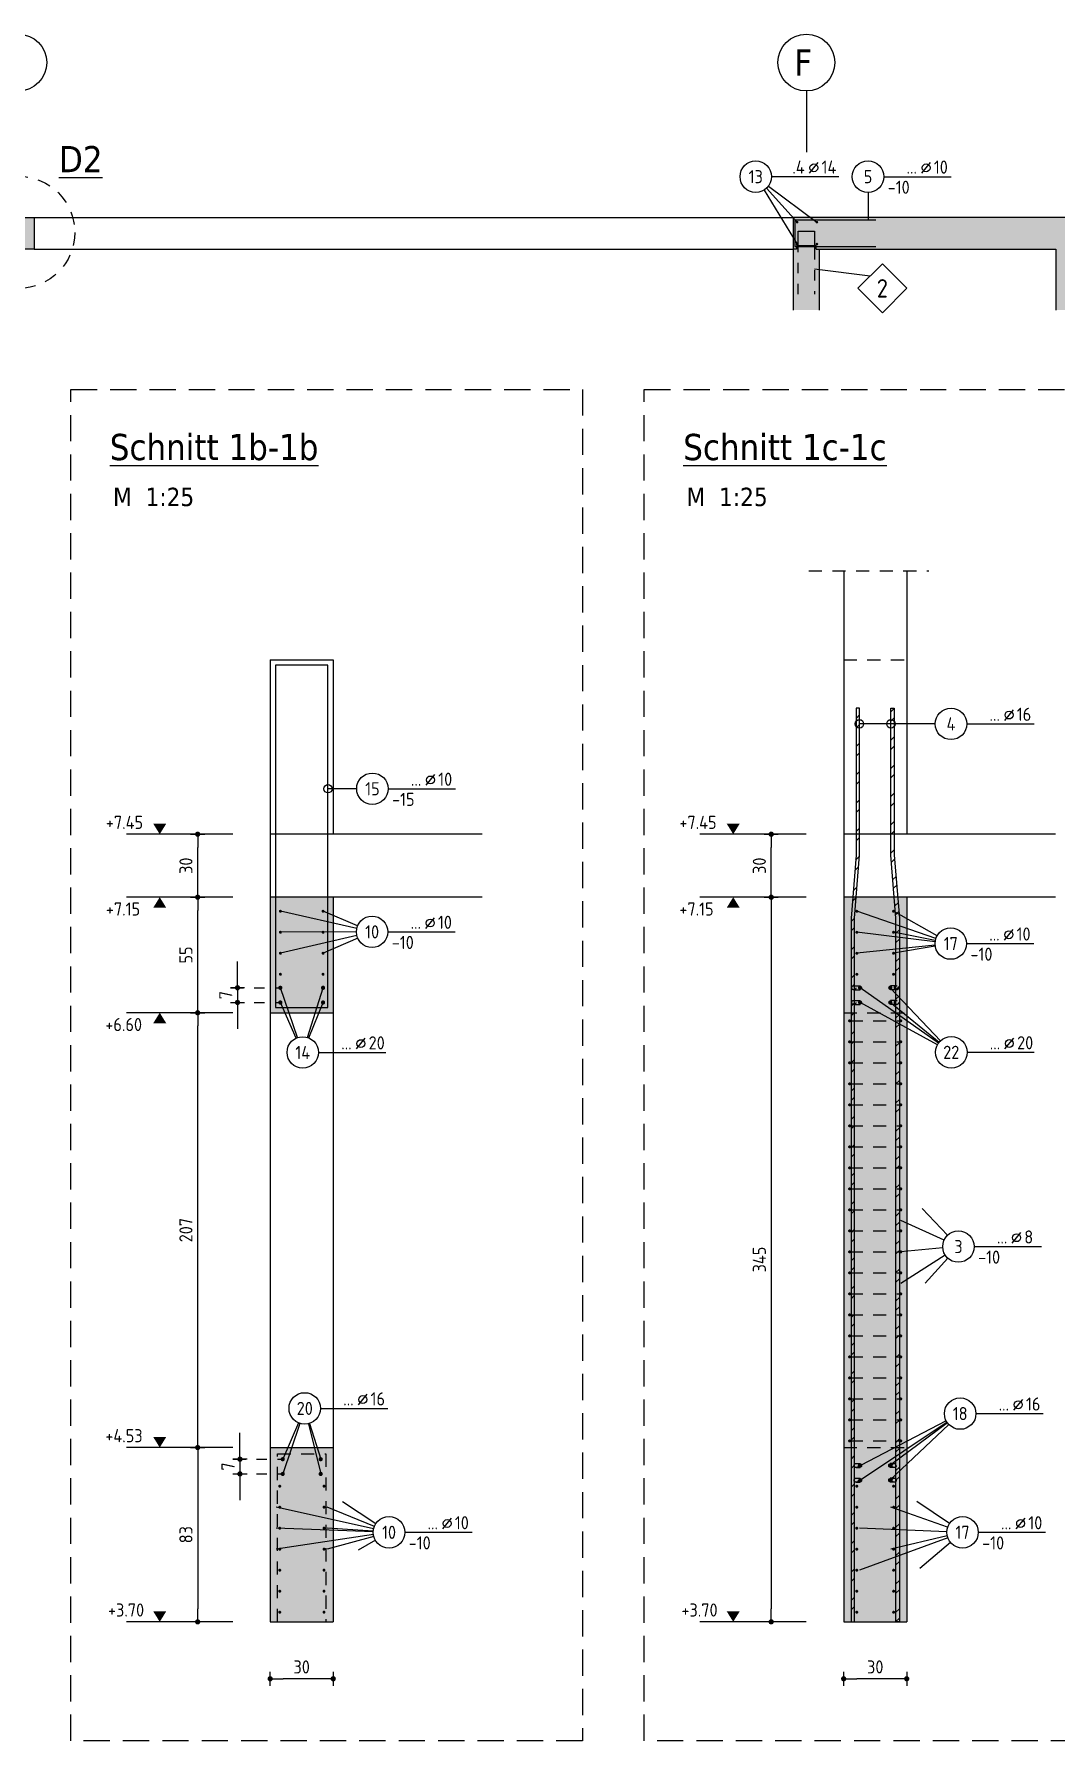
# Model space of a CAD drawing. Extents: x 40 to 135.7, y -30.7 to 24.7.
# Drawn here: x 68.55 to 78.27, y -18.23 to -1.98 of the extents above; entities that cross this region are included whole.
import ezdxf
from ezdxf.enums import TextEntityAlignment as Align

# ---------------------------------------------------------------- set-up
doc = ezdxf.new("R2010")
doc.units = 0
doc.header["$LTSCALE"] = 0.5
for name, pattern in [('AUSGEZOGEN', [1000.01, 1000, 0.01]), ('DASHDOT2', [0.5, 0.25, -0.125, 0, -0.125]), ('DOT', [0.175, 0.05, -0.125]), ('HIDDEN', [0.375, 0.25, -0.125]), ('HIDDEN2', [0.187, 0.125, -0.062]), ('HIDDEN4', [0.12, 0.02, -0.1]), ('PUNKT', [0.175, 0.05, -0.125]), ('STRICHLINIE', [0.75, 0.5, -0.25]), ('VERDECKT', [0.375, 0.25, -0.125])]:
    doc.linetypes.add(name, pattern=pattern)
for name, color, linetype in [('ACHSEN', 7, 'Continuous'), ('AFU', 7, 'Continuous'), ('BETON', 7, 'Continuous'), ('Brüstung EG', 7, 'Continuous'), ('DETAIL', 7, 'Continuous'), ('DRUEBER', 7, 'Continuous'), ('EG', 7, 'Continuous'), ('grau_mittel', 7, 'Continuous'), ('HBT', 7, 'Continuous'), ('HILFE', 7, 'Continuous'), ('koten', 7, 'Continuous'), ('MASSE', 7, 'Continuous'), ('OBJEKT', 7, 'Continuous'), ('RND', 7, 'Continuous'), ('SCHRAFF', 7, 'Continuous'), ('SFP_Achsen', 7, 'Continuous'), ('TEXT', 7, 'Continuous'), ('VERDECKT', 7, 'Continuous')]:
    doc.layers.add(name, color=color, linetype=linetype)
doc.layers.add('NOPLOT', color=7, linetype='Continuous', plot=False)
doc.styles.add('helv', font='tahoma.ttf')
doc.styles.add('txt', font='isocp.shx')
doc.linetypes.add('AFU_50K', pattern='A,0.15,["/",Standard,S=0.2,R=0,X=-0.01,Y=-0.1],0.07,["/",Standard,S=0.2,R=0,X=-0.01,Y=-0.1],0.15', length=0.37)
doc.dimstyles.new('DOT_I', dxfattribs={"dimscale": 0.5, "dimtxt": 0.25, "dimasz": 0.25, "dimexe": 0.1, "dimexo": 0.3, "dimgap": 0.1, "dimtad": 1, "dimdec": 3, "dimzin": 3, "dimtxsty": 'txt', "dimblk": 'DOT', "dimblk1": 'DOT', "dimblk2": 'DOT', "dimsah": 1, "dimcen": 0.1, "dimse1": 1, "dimse2": 1, "dimazin": 0, "dimtfac": 1, "dimtdec": 4, "dimtix": 1, "dimtmove": 2, "dimatfit": 3, "dimfxl": 0, "dimtvp": 1, "dimtolj": 1, "dimtzin": 0, "dimarcsym": 0})

# ---------------------------------------------------------------- blocks, each defined once
blk = doc.blocks.new('RND_LEI')
at = {"layer": 'RND', "color": 7, "linetype": 'Continuous'}
blk.add_line((1.022, 0.066), (1.19, 0.27), dxfattribs=at)
for centre, radius in [((0, 0), 0.3), ((1.106, 0.168), 0.075)]:
    blk.add_circle(centre, radius, dxfattribs=at)
at = {"layer": 'RND', "color": 7, "linetype": 'Continuous', "style": 'txt'}
blk.add_attdef('POSL', text='', height=0.25, dxfattribs=at).set_placement((0, 0), align=Align.MIDDLE)
blk.add_attdef('ANZ', text='', height=0.25, dxfattribs=at).set_placement((0.931, 0.057), align=Align.RIGHT)
for tag, p in [('DUM', (1.253, 0.057)), ('ABSTD', (1.674, 0.057)), ('POSTXT', (0.374, -0.327))]:
    blk.add_attdef(tag, p, '', height=0.25, dxfattribs=at)
blk = doc.blocks.new('DOT')
at = {"layer": 'MASSE', "color": 7, "linetype": 'Continuous'}
for p, q in [((0, 0), (-1, 0)), ((0, 0.54), (0, -0.54))]:
    blk.add_line(p, q, dxfattribs=at)
at = {"layer": 'MASSE', "color": 7, "linetype": 'Continuous', "const_width": 0.2}
blk.add_lwpolyline([(-0.1, 0, 1), (0.1, 0, 1)], format="xyb", close=True, dxfattribs=at)
blk = doc.blocks.new('*D24')
at = {"layer": 'DEFPOINTS', "color": 0, "linetype": 'AUSGEZOGEN', "transparency": 16777216}
for p in [(70.795, -17.637), (70.795, -17.637), (71.395, -17.637)]:
    blk.add_point(p, dxfattribs=at)
at = {"layer": 'MASSE', "color": 0, "linetype": 'AUSGEZOGEN', "lineweight": -2, "transparency": 16777216}
blk.add_line((71.27, -17.637), (70.92, -17.637), dxfattribs=at)
at = {"layer": 'MASSE', "color": 0, "linetype": 'AUSGEZOGEN', "lineweight": -2, "transparency": 16777216, "xscale": 0.125, "yscale": 0.125, "zscale": 0.125, "rotation": 180}
blk.add_blockref('DOT', (70.795, -17.637), dxfattribs=at)
at = {"layer": 'MASSE', "color": 0, "linetype": 'AUSGEZOGEN', "lineweight": -2, "transparency": 16777216, "xscale": 0.125, "yscale": 0.125, "zscale": 0.125}
blk.add_blockref('DOT', (71.395, -17.637), dxfattribs=at)
at = {"layer": 'MASSE', "color": 0, "linetype": 'AUSGEZOGEN', "transparency": 16777216, "insert": (71.095, -17.524), "char_height": 0.125, "attachment_point": 5, "style": 'txt'}
blk.add_mtext('\\A1;30', dxfattribs=at)
blk = doc.blocks.new('*D25')
at = {"layer": 'DEFPOINTS', "color": 0, "linetype": 'AUSGEZOGEN', "transparency": 16777216}
for p in [(70.105, -15.435), (70.105, -17.095), (70.105, -17.095)]:
    blk.add_point(p, dxfattribs=at)
at = {"layer": 'MASSE', "color": 0, "linetype": 'AUSGEZOGEN', "lineweight": -2, "transparency": 16777216}
blk.add_line((70.105, -15.56), (70.105, -16.97), dxfattribs=at)
at = {"layer": 'MASSE', "color": 0, "linetype": 'AUSGEZOGEN', "lineweight": -2, "transparency": 16777216, "xscale": 0.125, "yscale": 0.125, "zscale": 0.125}
for p, rotation in [((70.105, -15.435), 90), ((70.105, -17.095), 270)]:
    blk.add_blockref('DOT', p, dxfattribs=dict(at, rotation=rotation))
at = {"layer": 'MASSE', "color": 0, "linetype": 'AUSGEZOGEN', "transparency": 16777216, "insert": (69.993, -16.265), "char_height": 0.125, "attachment_point": 5, "rotation": 90, "style": 'txt'}
blk.add_mtext('\\A1;83', dxfattribs=at)
blk = doc.blocks.new('*D26')
at = {"layer": 'DEFPOINTS', "color": 0, "linetype": 'AUSGEZOGEN', "transparency": 16777216}
for p in [(70.105, -11.295), (70.105, -11.295), (70.105, -15.435)]:
    blk.add_point(p, dxfattribs=at)
at = {"layer": 'MASSE', "color": 0, "linetype": 'AUSGEZOGEN', "lineweight": -2, "transparency": 16777216}
blk.add_line((70.105, -15.31), (70.105, -11.42), dxfattribs=at)
at = {"layer": 'MASSE', "color": 0, "linetype": 'AUSGEZOGEN', "lineweight": -2, "transparency": 16777216, "xscale": 0.125, "yscale": 0.125, "zscale": 0.125}
for p, rotation in [((70.105, -11.295), 90), ((70.105, -15.435), 270)]:
    blk.add_blockref('DOT', p, dxfattribs=dict(at, rotation=rotation))
at = {"layer": 'MASSE', "color": 0, "linetype": 'AUSGEZOGEN', "transparency": 16777216, "insert": (69.993, -13.365), "char_height": 0.125, "attachment_point": 5, "rotation": 90, "style": 'txt'}
blk.add_mtext('\\A1;207', dxfattribs=at)
blk = doc.blocks.new('*D27')
at = {"layer": 'DEFPOINTS', "color": 0, "linetype": 'AUSGEZOGEN', "transparency": 16777216}
for p in [(70.105, -10.195), (70.105, -10.195), (70.105, -11.295)]:
    blk.add_point(p, dxfattribs=at)
at = {"layer": 'MASSE', "color": 0, "linetype": 'AUSGEZOGEN', "lineweight": -2, "transparency": 16777216}
blk.add_line((70.105, -11.17), (70.105, -10.32), dxfattribs=at)
at = {"layer": 'MASSE', "color": 0, "linetype": 'AUSGEZOGEN', "lineweight": -2, "transparency": 16777216, "xscale": 0.125, "yscale": 0.125, "zscale": 0.125}
for p, rotation in [((70.105, -10.195), 90), ((70.105, -11.295), 270)]:
    blk.add_blockref('DOT', p, dxfattribs=dict(at, rotation=rotation))
at = {"layer": 'MASSE', "color": 0, "linetype": 'AUSGEZOGEN', "transparency": 16777216, "insert": (69.993, -10.745), "char_height": 0.125, "attachment_point": 5, "rotation": 90, "style": 'txt'}
blk.add_mtext('\\A1;55', dxfattribs=at)
blk = doc.blocks.new('*D28')
at = {"layer": 'DEFPOINTS', "color": 0, "linetype": 'AUSGEZOGEN', "transparency": 16777216}
for p in [(70.105, -9.595), (70.105, -9.595), (70.105, -10.195)]:
    blk.add_point(p, dxfattribs=at)
at = {"layer": 'MASSE', "color": 0, "linetype": 'AUSGEZOGEN', "lineweight": -2, "transparency": 16777216}
blk.add_line((70.105, -10.07), (70.105, -9.72), dxfattribs=at)
at = {"layer": 'MASSE', "color": 0, "linetype": 'AUSGEZOGEN', "lineweight": -2, "transparency": 16777216, "xscale": 0.125, "yscale": 0.125, "zscale": 0.125}
for p, rotation in [((70.105, -9.595), 90), ((70.105, -10.195), 270)]:
    blk.add_blockref('DOT', p, dxfattribs=dict(at, rotation=rotation))
at = {"layer": 'MASSE', "color": 0, "linetype": 'AUSGEZOGEN', "transparency": 16777216, "insert": (69.993, -9.895), "char_height": 0.125, "attachment_point": 5, "rotation": 90, "style": 'txt'}
blk.add_mtext('\\A1;30', dxfattribs=at)
blk = doc.blocks.new('OKRD_O')
at = {"color": 0, "linetype": 'ByBlock'}
blk.add_solid([(-0.125, 0.202), (0.125, 0.202), (0, 0)], dxfattribs=at)
at = {"color": 0, "linetype": 'ByBlock', "style": 'txt'}
blk.add_attdef('OKRD', (0.25, 0.1), '', height=0.25, dxfattribs=at)
blk = doc.blocks.new('OKRD_U')
at = {"color": 0, "linetype": 'ByBlock'}
blk.add_solid([(-0.125, -0.202), (0.125, -0.202), (0, 0)], dxfattribs=at)
at = {"color": 0, "linetype": 'ByBlock', "style": 'txt'}
blk.add_attdef('OKRD', (0.25, -0.35), '', height=0.25, dxfattribs=at)
blk = doc.blocks.new('*D29')
at = {"layer": 'DEFPOINTS', "color": 0, "linetype": 'AUSGEZOGEN', "transparency": 16777216}
for p in [(70.484, -11.057), (70.484, -11.197), (70.484, -11.197)]:
    blk.add_point(p, dxfattribs=at)
at = {"layer": 'MASSE', "color": 0, "linetype": 'AUSGEZOGEN', "lineweight": -2, "transparency": 16777216}
for p, q in [((70.484, -10.932), (70.484, -10.807)), ((70.484, -11.057), (70.484, -11.197)), ((70.484, -11.322), (70.484, -11.447))]:
    blk.add_line(p, q, dxfattribs=at)
at = {"layer": 'MASSE', "color": 0, "linetype": 'AUSGEZOGEN', "lineweight": -2, "transparency": 16777216, "xscale": 0.125, "yscale": 0.125, "zscale": 0.125}
for p, rotation in [((70.484, -11.057), 270), ((70.484, -11.197), 90)]:
    blk.add_blockref('DOT', p, dxfattribs=dict(at, rotation=rotation))
at = {"layer": 'MASSE', "color": 0, "linetype": 'AUSGEZOGEN', "transparency": 16777216, "insert": (70.372, -11.127), "char_height": 0.125, "attachment_point": 5, "rotation": 90, "style": 'txt'}
blk.add_mtext('\\A1;7', dxfattribs=at)
blk = doc.blocks.new('*D30')
at = {"layer": 'DEFPOINTS', "color": 0, "linetype": 'AUSGEZOGEN', "transparency": 16777216}
for p in [(70.507, -15.546), (70.507, -15.686), (70.507, -15.686)]:
    blk.add_point(p, dxfattribs=at)
at = {"layer": 'MASSE', "color": 0, "linetype": 'AUSGEZOGEN', "lineweight": -2, "transparency": 16777216}
for p, q in [((70.507, -15.421), (70.507, -15.296)), ((70.507, -15.546), (70.507, -15.686)), ((70.507, -15.811), (70.507, -15.936))]:
    blk.add_line(p, q, dxfattribs=at)
at = {"layer": 'MASSE', "color": 0, "linetype": 'AUSGEZOGEN', "lineweight": -2, "transparency": 16777216, "xscale": 0.125, "yscale": 0.125, "zscale": 0.125}
for p, rotation in [((70.507, -15.546), 270), ((70.507, -15.686), 90)]:
    blk.add_blockref('DOT', p, dxfattribs=dict(at, rotation=rotation))
at = {"layer": 'MASSE', "color": 0, "linetype": 'AUSGEZOGEN', "transparency": 16777216, "insert": (70.394, -15.616), "char_height": 0.125, "attachment_point": 5, "rotation": 90, "style": 'txt'}
blk.add_mtext('\\A1;7', dxfattribs=at)
blk = doc.blocks.new('*D43')
at = {"layer": 'DEFPOINTS', "color": 0, "linetype": 'AUSGEZOGEN', "transparency": 16777216}
for p in [(76.254, -17.637), (76.254, -17.637), (76.854, -17.637)]:
    blk.add_point(p, dxfattribs=at)
at = {"layer": 'MASSE', "color": 0, "linetype": 'AUSGEZOGEN', "lineweight": -2, "transparency": 16777216}
blk.add_line((76.729, -17.637), (76.379, -17.637), dxfattribs=at)
at = {"layer": 'MASSE', "color": 0, "linetype": 'AUSGEZOGEN', "lineweight": -2, "transparency": 16777216, "xscale": 0.125, "yscale": 0.125, "zscale": 0.125, "rotation": 180}
blk.add_blockref('DOT', (76.254, -17.637), dxfattribs=at)
at = {"layer": 'MASSE', "color": 0, "linetype": 'AUSGEZOGEN', "lineweight": -2, "transparency": 16777216, "xscale": 0.125, "yscale": 0.125, "zscale": 0.125}
blk.add_blockref('DOT', (76.854, -17.637), dxfattribs=at)
at = {"layer": 'MASSE', "color": 0, "linetype": 'AUSGEZOGEN', "transparency": 16777216, "insert": (76.554, -17.524), "char_height": 0.125, "attachment_point": 5, "style": 'txt'}
blk.add_mtext('\\A1;30', dxfattribs=at)
blk = doc.blocks.new('*D44')
at = {"layer": 'DEFPOINTS', "color": 0, "linetype": 'AUSGEZOGEN', "transparency": 16777216}
for p in [(75.564, -10.195), (75.564, -17.095), (75.564, -17.095)]:
    blk.add_point(p, dxfattribs=at)
at = {"layer": 'MASSE', "color": 0, "linetype": 'AUSGEZOGEN', "lineweight": -2, "transparency": 16777216}
blk.add_line((75.564, -10.32), (75.564, -16.97), dxfattribs=at)
at = {"layer": 'MASSE', "color": 0, "linetype": 'AUSGEZOGEN', "lineweight": -2, "transparency": 16777216, "xscale": 0.125, "yscale": 0.125, "zscale": 0.125}
for p, rotation in [((75.564, -10.195), 90), ((75.564, -17.095), 270)]:
    blk.add_blockref('DOT', p, dxfattribs=dict(at, rotation=rotation))
at = {"layer": 'MASSE', "color": 0, "linetype": 'AUSGEZOGEN', "transparency": 16777216, "insert": (75.451, -13.645), "char_height": 0.125, "attachment_point": 5, "rotation": 90, "style": 'txt'}
blk.add_mtext('\\A1;345', dxfattribs=at)
blk = doc.blocks.new('*D45')
at = {"layer": 'DEFPOINTS', "color": 0, "linetype": 'AUSGEZOGEN', "transparency": 16777216}
for p in [(75.564, -9.595), (75.564, -9.595), (75.564, -10.195)]:
    blk.add_point(p, dxfattribs=at)
at = {"layer": 'MASSE', "color": 0, "linetype": 'AUSGEZOGEN', "lineweight": -2, "transparency": 16777216}
blk.add_line((75.564, -10.07), (75.564, -9.72), dxfattribs=at)
at = {"layer": 'MASSE', "color": 0, "linetype": 'AUSGEZOGEN', "lineweight": -2, "transparency": 16777216, "xscale": 0.125, "yscale": 0.125, "zscale": 0.125}
for p, rotation in [((75.564, -9.595), 90), ((75.564, -10.195), 270)]:
    blk.add_blockref('DOT', p, dxfattribs=dict(at, rotation=rotation))
at = {"layer": 'MASSE', "color": 0, "linetype": 'AUSGEZOGEN', "transparency": 16777216, "insert": (75.451, -9.895), "char_height": 0.125, "attachment_point": 5, "rotation": 90, "style": 'txt'}
blk.add_mtext('\\A1;30', dxfattribs=at)

msp = doc.modelspace()

# ---------------------------------------------------------------- hatches: boundary and pattern name
at = {"layer": 'EG', "linetype": 'AUSGEZOGEN'}
h = msp.add_hatch(dxfattribs=at)
h.set_pattern_fill('DOTS', scale=0.8, double=1)
h.set_pattern_definition([(0, (-35.286567, 336.182984), (0.025, 0.05), [0, -0.05])])
h.paths.add_polyline_path([(53.5484, -4.0236), (53.5484, -3.7236), (53.2484, -3.7236), (53.2484, -4.0236)])
h.paths.add_polyline_path([(60.7484, -3.7236), (60.7484, -4.0236), (61.0484, -4.0236), (61.0484, -3.7236)])
h.paths.add_polyline_path([(68.5484, -4.0236), (68.5484, -3.7236), (68.2484, -3.7236), (68.2484, -4.0236)])
h.paths.add_polyline_path([(43.3734, -4.6035), (43.5334, -4.6035), (43.5334, -4.0236), (47.0234, -4.0236), (47.0234, -4.6035), (47.2734, -4.6035), (47.2734, -4.0236), (49.5234, -4.0236), (49.5234, -4.6035), (49.7734, -4.6035), (49.7734, -3.7236), (43.3734, -3.7236)])
h.paths.add_polyline_path([(81.9984, -4.6035), (82.2984, -4.6035), (82.2984, -3.7236), (75.7734, -3.7236), (75.7734, -4.6035), (76.0234, -4.6035), (76.0234, -4.0236), (78.2734, -4.0236), (78.2734, -4.6035), (78.5234, -4.6035), (78.5234, -4.0236), (81.9984, -4.0236)])
at = {"layer": 'grau_mittel'}
for points in [[(71.3951, -10.1948), (70.7951, -10.1948), (70.7951, -11.2948), (71.3951, -11.2948)], [(70.7951, -17.0948), (71.3951, -17.0948), (71.3951, -15.4348), (70.7951, -15.4348)]]:
    msp.add_hatch(color=61, dxfattribs=at).paths.add_polyline_path(points)
h = msp.add_hatch(color=61, dxfattribs=at)
h.paths.add_polyline_path([(76.8537, -10.1948), (76.2537, -10.1948), (76.2537, -11.2948), (76.8537, -11.2948)])
h.paths.add_polyline_path([(76.2537, -15.4348), (76.8537, -15.4348), (76.8537, -11.2948), (76.2537, -11.2948)])
h.paths.add_polyline_path([(76.2537, -15.4348), (76.2537, -17.0948), (76.8537, -17.0948), (76.8537, -15.4348)])
at = {"layer": 'SCHRAFF'}
h = msp.add_hatch(dxfattribs=at)
h.set_pattern_fill('ANSI32', color=171, scale=0.02, style=0, double=1)
h.paths.add_polyline_path([(76.3237, -17.0948), (76.3557, -17.0948), (76.3557, -10.3948), (76.4037, -9.7948), (76.4037, -8.3948), (76.3717, -8.3948), (76.3717, -9.7948), (76.3237, -10.3948)])
h = msp.add_hatch(dxfattribs=at)
h.set_pattern_fill('ANSI32', color=171, scale=0.02, style=0, double=1)
h.paths.add_polyline_path([(76.7837, -17.0948), (76.7517, -17.0948), (76.7517, -10.3948), (76.7037, -9.7948), (76.7037, -8.3948), (76.7357, -8.3948), (76.7357, -9.7948), (76.7837, -10.3948)])

# ---------------------------------------------------------------- linework, layer by layer
at = {"layer": 'ACHSEN', "color": 140, "linetype": 'AUSGEZOGEN'}
msp.add_line((75.8984, -2.5174), (75.8984, -3.0993), dxfattribs=at)
at = {"layer": 'AFU', "color": 8, "linetype": 'AFU_50K'}
for p, q in [((71.3951, -9.5948), (70.7951, -9.5948)), ((76.8537, -9.5948), (76.2537, -9.5948)), ((71.3951, -10.1948), (70.7951, -10.1948)), ((76.8537, -10.1948), (76.2537, -10.1948)), ((70.7951, -17.0948), (71.3951, -17.0948)), ((76.2537, -17.0948), (76.8537, -17.0948))]:
    msp.add_line(p, q, dxfattribs=at)
at = {"layer": 'BETON', "color": 6, "linetype": 'AUSGEZOGEN'}
for p, q in [((76.2537, -7.0882), (76.2537, -17.0948)), ((76.8537, -7.0882), (76.8537, -9.5948)), ((70.7951, -7.9348), (71.3951, -7.9348)), ((70.7951, -7.9348), (70.7951, -11.2948)), ((71.3951, -7.9348), (71.3951, -9.5948)), ((72.8114, -9.5948), (71.3951, -9.5948)), ((78.2701, -9.5948), (76.8537, -9.5948)), ((72.8114, -10.1948), (71.3951, -10.1948)), ((71.3951, -10.1948), (71.3951, -11.2948)), ((78.2701, -10.1948), (76.8537, -10.1948)), ((76.8537, -10.1948), (76.8537, -17.0948)), ((70.7951, -11.2948), (71.3951, -11.2948)), ((70.7951, -15.4348), (71.3951, -15.4348)), ((70.7951, -15.4348), (70.7951, -17.0948)), ((71.3951, -15.4348), (71.3951, -17.0948))]:
    msp.add_line(p, q, dxfattribs=at)
at = {"layer": 'BETON', "color": 6, "linetype": 'AUSGEZOGEN', "lineweight": -2}
msp.add_lwpolyline([(68.2484, -3.7236), (68.5484, -3.7236), (68.5484, -4.0236), (68.2484, -4.0236)], close=True, dxfattribs=at)
for points in [[(82.2984, -4.6035), (82.2984, -3.7236), (75.7734, -3.7236), (75.7734, -4.6035)], [(76.0234, -4.6035), (76.0234, -4.0236), (78.2734, -4.0236), (78.2734, -4.6035)]]:
    msp.add_lwpolyline(points, dxfattribs=at)
at = {"layer": 'Brüstung EG', "color": 102, "linetype": 'DOT'}
for p, q in [((68.5484, -3.7236), (75.7734, -3.7236)), ((68.5484, -4.0236), (75.7734, -4.0236))]:
    msp.add_line(p, q, dxfattribs=at)
at = {"layer": 'DETAIL', "color": 102, "linetype": 'STRICHLINIE'}
for points in [[(73.7685, -5.3588), (73.7685, -18.2282), (68.8971, -18.2282), (68.8971, -5.3588)], [(79.2271, -5.3588), (79.2271, -18.2282), (74.3557, -18.2282), (74.3557, -5.3588)]]:
    msp.add_lwpolyline(points, close=True, dxfattribs=at)
at = {"layer": 'DETAIL', "color": 102, "linetype": 'VERDECKT'}
msp.add_circle((68.4018, -3.8643), 0.5334, dxfattribs=at)
at = {"layer": 'DRUEBER', "color": 7, "linetype": 'PUNKT', "lineweight": -2}
for points in [[(82.2984, -3.7236), (75.7734, -3.7236), (75.7734, -4.6035)], [(76.0234, -4.6035), (76.0234, -4.0236), (78.2734, -4.0236), (78.2734, -4.6035)]]:
    msp.add_lwpolyline(points, dxfattribs=at)
at = {"layer": 'grau_mittel', "color": 61, "linetype": 'AUSGEZOGEN'}
msp.add_solid([(75.7734, -3.7236), (82.2984, -3.7236), (75.7734, -4.0236), (82.2984, -4.0236)], dxfattribs=at)
at = {"layer": 'HBT', "color": 102, "linetype": 'AUSGEZOGEN'}
for p, q in [((75.8054, -4.0236), (75.7734, -4.0236)), ((75.9914, -4.0236), (76.0234, -4.0236))]:
    msp.add_line(p, q, dxfattribs=at)
at = {"layer": 'HBT', "color": 1, "linetype": 'AUSGEZOGEN'}
msp.add_lwpolyline([(75.8214, -3.9936), (75.8214, -3.8536), (75.9754, -3.8536), (75.9754, -3.9936)], dxfattribs=at)
at = {"layer": 'HBT', "color": 102, "linetype": 'AUSGEZOGEN'}
msp.add_lwpolyline([(75.9914, -4.0236), (75.9914, -3.9936), (75.8054, -3.9936), (75.8054, -4.0236)], dxfattribs=at)
at = {"layer": 'HBT', "color": 1, "linetype": 'HIDDEN2'}
for points in [[(75.8214, -4.4536), (75.8214, -4.0236), (75.8214, -3.9936)], [(75.9754, -3.9936), (75.9754, -4.0236), (75.9754, -4.4536)]]:
    msp.add_lwpolyline(points, dxfattribs=at)
at = {"layer": 'HBT', "color": 1, "linetype": 'Continuous'}
msp.add_lwpolyline([(76.3886, -4.3964), (76.6219, -4.1631), (76.8553, -4.3964), (76.6219, -4.6298)], close=True, dxfattribs=at)
at = {"layer": 'HILFE', "color": 102, "linetype": 'AUSGEZOGEN'}
msp.add_line((76.5052, -4.2798), (75.9754, -4.2151), dxfattribs=at)
at = {"layer": 'HILFE', "color": 102, "linetype": 'HIDDEN'}
msp.add_line((75.9214, -7.0882), (77.0659, -7.0882), dxfattribs=at)
at = {"layer": 'koten', "color": 7, "linetype": 'AUSGEZOGEN'}
for p, q in [((70.4389, -9.5948), (69.4271, -9.5948)), ((75.8975, -9.5948), (74.8858, -9.5948)), ((70.4389, -10.1948), (69.4271, -10.1948)), ((75.8975, -10.1948), (74.8858, -10.1948)), ((70.4389, -11.2948), (69.4271, -11.2948)), ((70.4389, -15.4348), (69.4271, -15.4348)), ((70.4389, -17.0948), (69.4271, -17.0948)), ((75.8975, -17.0948), (74.8858, -17.0948))]:
    msp.add_line(p, q, dxfattribs=at)
at = {"layer": 'MASSE', "color": 7, "linetype": 'DASHDOT2'}
for p, q in [((70.4168, -11.0572), (70.8917, -11.0572)), ((70.4168, -11.1972), (70.8917, -11.1972)), ((70.4394, -15.5463), (70.9143, -15.5463)), ((70.4394, -15.6863), (70.9143, -15.6863))]:
    msp.add_line(p, q, dxfattribs=at)
at = {"layer": 'NOPLOT', "color": 191, "linetype": 'AUSGEZOGEN'}
for p, q in [((76.3237, -17.0948), (76.3517, -17.0948)), ((76.7837, -17.0948), (76.7557, -17.0948))]:
    msp.add_line(p, q, dxfattribs=at)
at = {"layer": 'OBJEKT', "color": 7, "linetype": 'AUSGEZOGEN'}
for p, q in [((68.5484, -3.7236), (75.7734, -3.7236)), ((68.5484, -4.0236), (75.7734, -4.0236)), ((70.7951, -11.2948), (70.7951, -15.4348)), ((71.3951, -11.2948), (71.3951, -15.4348))]:
    msp.add_line(p, q, dxfattribs=at)
at = {"layer": 'RND', "color": 7, "linetype": 'AUSGEZOGEN'}
for p, q in [((75.5671, -3.3334), (76.2071, -3.3334)), ((76.6356, -3.3337), (77.2756, -3.3337)), ((77.4254, -8.5442), (78.0654, -8.5442)), ((71.9183, -9.1622), (72.5583, -9.1622)), ((71.9155, -10.5246), (72.5555, -10.5246)), ((77.4233, -10.6363), (78.0633, -10.6363)), ((71.2553, -11.6729), (71.8953, -11.6729)), ((77.4279, -11.6718), (78.0679, -11.6718)), ((77.4963, -13.5211), (78.1363, -13.5211)), ((71.2742, -15.0626), (71.9142, -15.0626)), ((77.5125, -15.1116), (78.1525, -15.1116)), ((72.0764, -16.2423), (72.7164, -16.2423)), ((77.535, -16.2423), (78.175, -16.2423))]:
    msp.add_line(p, q, dxfattribs=at)
at = {"layer": 'RND', "color": 102, "linetype": 'AUSGEZOGEN'}
for p, q in [((75.4955, -3.4612), (75.811, -3.9757)), ((75.518, -3.4444), (75.811, -3.7668)), ((75.5374, -3.423), (75.9988, -3.7668)), ((76.4856, -3.4837), (76.4856, -3.7486)), ((77.1254, -8.5442), (76.4037, -8.5442)), ((71.6183, -9.1622), (71.3451, -9.1622)), ((71.6191, -10.4918), (70.892, -10.3286)), ((71.6272, -10.4666), (71.2981, -10.3286)), ((77.1315, -10.5875), (76.379, -10.3286)), ((77.1427, -10.5625), (76.7284, -10.3286)), ((71.6155, -10.5253), (70.892, -10.5286)), ((71.6194, -10.5587), (70.892, -10.7286)), ((71.6155, -10.5259), (71.2981, -10.5286)), ((77.1244, -10.6183), (76.379, -10.5286)), ((77.1262, -10.6072), (76.7284, -10.5286)), ((71.628, -10.5846), (71.2981, -10.7286)), ((77.1241, -10.6517), (76.379, -10.7286)), ((77.1254, -10.6613), (76.7284, -10.7286)), ((71.0561, -11.5312), (70.8917, -11.0572)), ((71.0438, -11.5361), (70.8917, -11.1972)), ((71.1502, -11.5298), (71.2984, -11.0572)), ((71.1617, -11.534), (71.2984, -11.1972)), ((77.1555, -11.585), (76.4103, -11.0572)), ((77.1463, -11.5998), (76.4103, -11.1972)), ((77.1749, -11.5627), (76.6971, -11.0572)), ((77.1618, -11.5768), (76.6971, -11.1972)), ((77.2428, -13.4126), (77.0023, -13.1603)), ((77.2097, -13.4591), (76.7976, -13.272)), ((77.1969, -13.535), (76.7976, -13.572)), ((77.2199, -13.6019), (76.7976, -13.872)), ((77.2455, -13.6322), (77.0302, -13.8694)), ((71.0645, -15.2002), (70.9143, -15.5463)), ((71.0764, -15.2048), (70.9143, -15.6863)), ((71.1596, -15.2084), (71.2758, -15.6863)), ((71.1691, -15.2057), (71.2758, -15.5463)), ((77.2294, -15.1809), (76.4129, -15.6063)), ((77.2378, -15.1949), (76.4129, -15.7463)), ((77.2537, -15.2149), (76.6945, -15.7463)), ((77.2419, -15.2009), (76.7025, -15.6004)), ((71.7799, -16.2097), (70.8512, -16.0031)), ((71.7874, -16.1857), (71.3389, -16.0031)), ((71.8009, -16.1601), (71.4827, -15.9515)), ((77.2434, -16.1927), (76.7018, -16.0031)), ((77.2606, -16.1585), (76.9517, -15.9504)), ((71.7765, -16.2368), (70.8512, -16.2031)), ((71.7767, -16.2323), (71.3389, -16.2031)), ((77.2351, -16.2363), (76.4029, -16.2031)), ((71.778, -16.2645), (70.8512, -16.4031)), ((71.7817, -16.2819), (71.3389, -16.4031)), ((71.7964, -16.3171), (71.6332, -16.4111)), ((77.2442, -16.294), (76.4029, -16.6031)), ((77.239, -16.2767), (76.7018, -16.4031)), ((77.2707, -16.3394), (76.9777, -16.5882))]:
    msp.add_line(p, q, dxfattribs=at)
at = {"layer": 'RND', "color": 7, "linetype": 'HIDDEN4'}
for p, q in [((76.3503, -11.0372), (76.4094, -11.0372)), ((76.7571, -11.0372), (76.698, -11.0372)), ((76.3503, -11.0772), (76.4094, -11.0772)), ((76.3503, -11.1772), (76.4094, -11.1772)), ((76.7571, -11.0772), (76.698, -11.0772)), ((76.7571, -11.1772), (76.698, -11.1772)), ((76.3503, -11.2172), (76.4094, -11.2172)), ((76.7571, -11.2172), (76.698, -11.2172)), ((76.3729, -15.5863), (76.412, -15.5863)), ((76.7345, -15.5863), (76.6954, -15.5863)), ((76.3729, -15.6263), (76.412, -15.6263)), ((76.3729, -15.7263), (76.412, -15.7263)), ((76.7345, -15.6263), (76.6954, -15.6263)), ((76.7345, -15.7263), (76.6954, -15.7263)), ((76.3729, -15.7663), (76.412, -15.7663)), ((76.7345, -15.7663), (76.6954, -15.7663))]:
    msp.add_line(p, q, dxfattribs=at)
at = {"layer": 'RND', "color": 7, "linetype": 'HIDDEN'}
for p, q in [((76.3098, -11.372), (76.7976, -11.372)), ((76.3098, -11.572), (76.7976, -11.572)), ((76.3098, -11.772), (76.7976, -11.772)), ((76.3098, -11.972), (76.7976, -11.972)), ((76.3098, -12.172), (76.7976, -12.172)), ((76.3098, -12.372), (76.7976, -12.372)), ((76.3098, -12.572), (76.7976, -12.572)), ((76.3098, -12.772), (76.7976, -12.772)), ((76.3098, -12.972), (76.7976, -12.972)), ((76.3098, -13.172), (76.7976, -13.172)), ((76.3098, -13.372), (76.7976, -13.372)), ((76.3098, -13.572), (76.7976, -13.572)), ((76.3098, -13.772), (76.7976, -13.772)), ((76.3098, -13.972), (76.7976, -13.972)), ((76.3098, -14.172), (76.7976, -14.172)), ((76.3098, -14.372), (76.7976, -14.372)), ((76.3098, -14.572), (76.7976, -14.572)), ((76.3098, -14.772), (76.7976, -14.772)), ((76.3098, -14.972), (76.7976, -14.972)), ((76.3098, -15.172), (76.7976, -15.172)), ((76.3098, -15.372), (76.7976, -15.372))]:
    msp.add_line(p, q, dxfattribs=at)
at = {"layer": 'RND', "color": 1, "linetype": 'AUSGEZOGEN'}
msp.add_lwpolyline([(76.5589, -3.7486), (75.7889, -3.7486), (75.7889, -3.9986), (76.5589, -3.9986)], dxfattribs=at)
at = {"layer": 'RND', "color": 7, "linetype": 'AUSGEZOGEN'}
for points, const_width in [([(75.8048, -3.7668, 1), (75.8173, -3.7668, 1)], 0.0125), ([(75.9926, -3.7668, 1), (76.0051, -3.7668, 1)], 0.0125), ([(75.8048, -3.9757, 1), (75.8173, -3.9757, 1)], 0.0125), ([(75.9926, -3.9757, 1), (76.0051, -3.9757, 1)], 0.0125), ([(70.885, -10.3286, 1), (70.899, -10.3286, 1)], 0.014), ([(71.3051, -10.3286, -1), (71.2911, -10.3286, -1)], 0.014), ([(76.372, -10.3286, 1), (76.386, -10.3286, 1)], 0.014), ([(76.7354, -10.3286, -1), (76.7214, -10.3286, -1)], 0.014), ([(70.885, -10.5286, 1), (70.899, -10.5286, 1)], 0.014), ([(71.3051, -10.5286, -1), (71.2911, -10.5286, -1)], 0.014), ([(76.372, -10.5286, 1), (76.386, -10.5286, 1)], 0.014), ([(76.7354, -10.5286, -1), (76.7214, -10.5286, -1)], 0.014), ([(70.885, -10.7286, 1), (70.899, -10.7286, 1)], 0.014), ([(71.3051, -10.7286, -1), (71.2911, -10.7286, -1)], 0.014), ([(76.372, -10.7286, 1), (76.386, -10.7286, 1)], 0.014), ([(76.7354, -10.7286, -1), (76.7214, -10.7286, -1)], 0.014), ([(70.8817, -11.0572, 1), (70.9017, -11.0572, 1)], 0.02), ([(70.885, -10.9286, 1), (70.899, -10.9286, 1)], 0.014), ([(71.3084, -11.0572, -1), (71.2884, -11.0572, -1)], 0.02), ([(71.3051, -10.9286, -1), (71.2911, -10.9286, -1)], 0.014), ([(76.372, -10.9286, 1), (76.386, -10.9286, 1)], 0.014), ([(76.4003, -11.0572, 1), (76.4203, -11.0572, 1)], 0.02), ([(76.7071, -11.0572, -1), (76.6871, -11.0572, -1)], 0.02), ([(76.7354, -10.9286, -1), (76.7214, -10.9286, -1)], 0.014), ([(70.8817, -11.1972, 1), (70.9017, -11.1972, 1)], 0.02), ([(71.3084, -11.1972, -1), (71.2884, -11.1972, -1)], 0.02), ([(76.4003, -11.1972, 1), (76.4203, -11.1972, 1)], 0.02), ([(76.7071, -11.1972, -1), (76.6871, -11.1972, -1)], 0.02), ([(76.3028, -11.372, 1), (76.3168, -11.372, 1)], 0.014), ([(76.8046, -11.372, -1), (76.7906, -11.372, -1)], 0.014), ([(76.3028, -11.572, 1), (76.3168, -11.572, 1)], 0.014), ([(76.8046, -11.572, -1), (76.7906, -11.572, -1)], 0.014), ([(76.3028, -11.772, 1), (76.3168, -11.772, 1)], 0.014), ([(76.8046, -11.772, -1), (76.7906, -11.772, -1)], 0.014), ([(76.3028, -11.972, 1), (76.3168, -11.972, 1)], 0.014), ([(76.8046, -11.972, -1), (76.7906, -11.972, -1)], 0.014), ([(76.3028, -12.172, 1), (76.3168, -12.172, 1)], 0.014), ([(76.8046, -12.172, -1), (76.7906, -12.172, -1)], 0.014), ([(76.3028, -12.372, 1), (76.3168, -12.372, 1)], 0.014), ([(76.8046, -12.372, -1), (76.7906, -12.372, -1)], 0.014), ([(76.3028, -12.572, 1), (76.3168, -12.572, 1)], 0.014), ([(76.8046, -12.572, -1), (76.7906, -12.572, -1)], 0.014), ([(76.3028, -12.772, 1), (76.3168, -12.772, 1)], 0.014), ([(76.8046, -12.772, -1), (76.7906, -12.772, -1)], 0.014), ([(76.3028, -12.972, 1), (76.3168, -12.972, 1)], 0.014), ([(76.8046, -12.972, -1), (76.7906, -12.972, -1)], 0.014), ([(76.3028, -13.172, 1), (76.3168, -13.172, 1)], 0.014), ([(76.8046, -13.172, -1), (76.7906, -13.172, -1)], 0.014), ([(76.3028, -13.372, 1), (76.3168, -13.372, 1)], 0.014), ([(76.8046, -13.372, -1), (76.7906, -13.372, -1)], 0.014), ([(76.3028, -13.572, 1), (76.3168, -13.572, 1)], 0.014), ([(76.8046, -13.572, -1), (76.7906, -13.572, -1)], 0.014), ([(76.3028, -13.772, 1), (76.3168, -13.772, 1)], 0.014), ([(76.8046, -13.772, -1), (76.7906, -13.772, -1)], 0.014), ([(76.3028, -13.972, 1), (76.3168, -13.972, 1)], 0.014), ([(76.8046, -13.972, -1), (76.7906, -13.972, -1)], 0.014), ([(76.3028, -14.172, 1), (76.3168, -14.172, 1)], 0.014), ([(76.8046, -14.172, -1), (76.7906, -14.172, -1)], 0.014), ([(76.3028, -14.372, 1), (76.3168, -14.372, 1)], 0.014), ([(76.8046, -14.372, -1), (76.7906, -14.372, -1)], 0.014), ([(76.3028, -14.572, 1), (76.3168, -14.572, 1)], 0.014), ([(76.8046, -14.572, -1), (76.7906, -14.572, -1)], 0.014), ([(76.3028, -14.772, 1), (76.3168, -14.772, 1)], 0.014), ([(76.8046, -14.772, -1), (76.7906, -14.772, -1)], 0.014), ([(76.3028, -14.972, 1), (76.3168, -14.972, 1)], 0.014), ([(76.8046, -14.972, -1), (76.7906, -14.972, -1)], 0.014), ([(76.3028, -15.172, 1), (76.3168, -15.172, 1)], 0.014), ([(76.8046, -15.172, -1), (76.7906, -15.172, -1)], 0.014), ([(76.3028, -15.372, 1), (76.3168, -15.372, 1)], 0.014), ([(76.8046, -15.372, -1), (76.7906, -15.372, -1)], 0.014), ([(70.9043, -15.5463, 1), (70.9243, -15.5463, 1)], 0.02), ([(71.2858, -15.5463, -1), (71.2658, -15.5463, -1)], 0.02), ([(76.3959, -15.6031, 1), (76.4099, -15.6031, 1)], 0.014), ([(76.4029, -15.6063, 1), (76.4229, -15.6063, 1)], 0.02), ([(76.7045, -15.6063, -1), (76.6845, -15.6063, -1)], 0.02), ([(76.7088, -15.6031, -1), (76.6948, -15.6031, -1)], 0.014), ([(70.9043, -15.6863, 1), (70.9243, -15.6863, 1)], 0.02), ([(71.2858, -15.6863, -1), (71.2658, -15.6863, -1)], 0.02), ([(76.4029, -15.7463, 1), (76.4229, -15.7463, 1)], 0.02), ([(76.7045, -15.7463, -1), (76.6845, -15.7463, -1)], 0.02), ([(70.8792, -15.8031, 1), (70.8932, -15.8031, 1)], 0.014), ([(70.8792, -15.8031, 1), (70.8932, -15.8031, 1)], 0.014), ([(71.3143, -15.8031, -1), (71.3003, -15.8031, -1)], 0.014), ([(71.3143, -15.8031, -1), (71.3003, -15.8031, -1)], 0.014), ([(76.3715, -15.8031, 1), (76.3855, -15.8031, 1)], 0.014), ([(76.7359, -15.8031, -1), (76.7219, -15.8031, -1)], 0.014), ([(70.8792, -16.0031, 1), (70.8932, -16.0031, 1)], 0.014), ([(71.3143, -16.0031, -1), (71.3003, -16.0031, -1)], 0.014), ([(76.3715, -16.0031, 1), (76.3855, -16.0031, 1)], 0.014), ([(76.7359, -16.0031, -1), (76.7219, -16.0031, -1)], 0.014), ([(70.8792, -16.2031, 1), (70.8932, -16.2031, 1)], 0.014), ([(71.3143, -16.2031, -1), (71.3003, -16.2031, -1)], 0.014), ([(76.3715, -16.2031, 1), (76.3855, -16.2031, 1)], 0.014), ([(76.7359, -16.2031, -1), (76.7219, -16.2031, -1)], 0.014), ([(70.8792, -16.4031, 1), (70.8932, -16.4031, 1)], 0.014), ([(71.3143, -16.4031, -1), (71.3003, -16.4031, -1)], 0.014), ([(76.3715, -16.4031, 1), (76.3855, -16.4031, 1)], 0.014), ([(76.7359, -16.4031, -1), (76.7219, -16.4031, -1)], 0.014), ([(70.8792, -16.6031, 1), (70.8932, -16.6031, 1)], 0.014), ([(71.3143, -16.6031, -1), (71.3003, -16.6031, -1)], 0.014), ([(76.3715, -16.6031, 1), (76.3855, -16.6031, 1)], 0.014), ([(76.7359, -16.6031, -1), (76.7219, -16.6031, -1)], 0.014), ([(70.8792, -16.8031, 1), (70.8932, -16.8031, 1)], 0.014), ([(71.3143, -16.8031, -1), (71.3003, -16.8031, -1)], 0.014), ([(76.3715, -16.8031, 1), (76.3855, -16.8031, 1)], 0.014), ([(76.7359, -16.8031, -1), (76.7219, -16.8031, -1)], 0.014), ([(70.8792, -17.0031, 1), (70.8932, -17.0031, 1)], 0.014), ([(71.3143, -17.0031, -1), (71.3003, -17.0031, -1)], 0.014), ([(76.3715, -17.0031, 1), (76.3855, -17.0031, 1)], 0.014), ([(76.7359, -17.0031, -1), (76.7219, -17.0031, -1)], 0.014)]:
    msp.add_lwpolyline(points, format="xyb", close=True, dxfattribs=dict(at, const_width=const_width))
at = {"layer": 'RND', "color": 1, "linetype": 'AUSGEZOGEN'}
msp.add_lwpolyline([(70.8451, -11.2448), (71.3451, -11.2448), (71.3451, -7.9848), (70.8451, -7.9848)], close=True, dxfattribs=at)
at = {"layer": 'RND', "color": 171, "linetype": 'AUSGEZOGEN'}
for points in [[(76.3237, -17.0948), (76.3557, -17.0948), (76.3557, -10.3948), (76.4037, -9.7948), (76.4037, -8.3948), (76.3717, -8.3948), (76.3717, -9.7948), (76.3237, -10.3948), (76.3237, -17.0948)], [(76.7837, -17.0948), (76.7517, -17.0948), (76.7517, -10.3948), (76.7037, -9.7948), (76.7037, -8.3948), (76.7357, -8.3948), (76.7357, -9.7948), (76.7837, -10.3948), (76.7837, -17.0948)]]:
    msp.add_lwpolyline(points, dxfattribs=at)
at = {"layer": 'RND', "color": 1, "linetype": 'HIDDEN'}
msp.add_lwpolyline([(70.8651, -17.0948), (70.8651, -15.4948), (71.3251, -15.4948), (71.3251, -17.0948)], dxfattribs=at)
at = {"layer": 'RND', "color": 7, "linetype": 'AUSGEZOGEN'}
for centre in [(76.4037, -8.5442), (76.7037, -8.5442), (71.3451, -9.1622)]:
    msp.add_circle(centre, 0.04, dxfattribs=at)
at = {"layer": 'RND', "color": 7, "linetype": 'HIDDEN2'}
for centre in [(76.3503, -11.0572), (76.7571, -11.0572), (76.3503, -11.1972), (76.7571, -11.1972), (76.3729, -15.6063), (76.7345, -15.6063), (76.3729, -15.7463), (76.7345, -15.7463)]:
    msp.add_circle(centre, 0.02, dxfattribs=at)
at = {"layer": 'SFP_Achsen', "color": 7, "linetype": 'AUSGEZOGEN'}
for centre in [(68.3984, -2.247), (75.8984, -2.247)]:
    msp.add_circle(centre, 0.2705, dxfattribs=at)
at = {"layer": 'VERDECKT', "color": 7, "linetype": 'VERDECKT'}
for p, q in [((76.2537, -7.9348), (76.8537, -7.9348)), ((76.2537, -11.2948), (76.8537, -11.2948)), ((76.2537, -15.4348), (76.8537, -15.4348))]:
    msp.add_line(p, q, dxfattribs=at)

# ---------------------------------------------------------------- block references
at = {"layer": 'koten', "color": 7, "linetype": 'AUSGEZOGEN'}
ref = msp.add_blockref('OKRD_O', (69.7438, -9.5948), dxfattribs=dict(at, xscale=-0.5, yscale=0.5, zscale=0.5))
ref.add_attrib('OKRD', '+7.45', (69.2312, -9.5448), dxfattribs={"layer": '0', "color": 0, "linetype": 'ByBlock', "height": 0.125, "style": 'txt'})
ref = msp.add_blockref('OKRD_O', (75.2024, -9.5948), dxfattribs=dict(at, xscale=-0.5, yscale=0.5, zscale=0.5))
ref.add_attrib('OKRD', '+7.45', (74.6898, -9.5448), dxfattribs={"layer": '0', "color": 0, "linetype": 'ByBlock', "height": 0.125, "style": 'txt'})
ref = msp.add_blockref('OKRD_U', (69.7438, -10.1948), dxfattribs=dict(at, xscale=-0.5, yscale=0.5, zscale=0.5))
ref.add_attrib('OKRD', '+7.15', (69.2312, -10.3698), dxfattribs={"layer": '0', "color": 0, "linetype": 'ByBlock', "height": 0.125, "style": 'txt'})
ref = msp.add_blockref('OKRD_U', (75.2024, -10.1948), dxfattribs=dict(at, xscale=-0.5, yscale=0.5, zscale=0.5))
ref.add_attrib('OKRD', '+7.15', (74.6898, -10.3698), dxfattribs={"layer": '0', "color": 0, "linetype": 'ByBlock', "height": 0.125, "style": 'txt'})
ref = msp.add_blockref('OKRD_U', (69.7438, -11.2948), dxfattribs=dict(at, xscale=-0.5, yscale=0.5, zscale=0.5))
ref.add_attrib('OKRD', '+6.60', (69.2261, -11.4698), dxfattribs={"layer": '0', "color": 0, "linetype": 'ByBlock', "height": 0.125, "style": 'txt'})
ref = msp.add_blockref('OKRD_O', (69.7438, -15.4348), dxfattribs=dict(at, xscale=-0.5, yscale=0.5, zscale=0.5))
ref.add_attrib('OKRD', '+4.53', (69.2261, -15.3848), dxfattribs={"layer": '0', "color": 0, "linetype": 'ByBlock', "height": 0.125, "style": 'txt'})
ref = msp.add_blockref('OKRD_O', (69.7438, -17.0948), dxfattribs=dict(at, xscale=-0.5, yscale=0.5, zscale=0.5))
ref.add_attrib('OKRD', '+3.70', (69.2511, -17.0448), dxfattribs={"layer": '0', "color": 0, "linetype": 'ByBlock', "height": 0.125, "style": 'txt'})
ref = msp.add_blockref('OKRD_O', (75.2024, -17.0948), dxfattribs=dict(at, xscale=-0.5, yscale=0.5, zscale=0.5))
ref.add_attrib('OKRD', '+3.70', (74.7098, -17.0448), dxfattribs={"layer": '0', "color": 0, "linetype": 'ByBlock', "height": 0.125, "style": 'txt'})
at = {"layer": 'RND', "color": 7, "linetype": 'AUSGEZOGEN', "xscale": 0.5, "yscale": 0.5, "zscale": 0.5}
for p, values in [((75.4171, -3.3334), {'POSL': '13', 'DUM': '14', 'ANZ': '.4'}), ((76.4856, -3.3337), {'POSL': '5', 'DUM': '10', 'ANZ': '...', 'POSTXT': '-10'}), ((77.2754, -8.5442), {'POSL': '4', 'DUM': '16', 'ANZ': '...'}), ((71.7683, -9.1622), {'POSL': '15', 'DUM': '10', 'ANZ': '...', 'POSTXT': '-15'}), ((71.7655, -10.5246), {'POSL': '10', 'DUM': '10', 'ANZ': '...', 'POSTXT': '-10'}), ((77.2733, -10.6363), {'POSL': '17', 'DUM': '10', 'ANZ': '...', 'POSTXT': '-10'}), ((71.1053, -11.6729), {'POSL': '14', 'DUM': '20', 'ANZ': '...'}), ((77.2779, -11.6718), {'POSL': '22', 'DUM': '20', 'ANZ': '...'}), ((77.3463, -13.5211), {'POSL': '3', 'DUM': '8', 'ANZ': '...', 'POSTXT': '-10'}), ((71.1242, -15.0626), {'POSL': '20', 'DUM': '16', 'ANZ': '...'}), ((77.3625, -15.1116), {'POSL': '18', 'DUM': '16', 'ANZ': '...'}), ((71.9264, -16.2423), {'POSL': '10', 'DUM': '10', 'ANZ': '...', 'POSTXT': '-10'}), ((77.385, -16.2423), {'POSL': '17', 'DUM': '10', 'ANZ': '...', 'POSTXT': '-10'})]:
    msp.add_blockref('RND_LEI', p, dxfattribs=at).add_auto_attribs(values)

# ---------------------------------------------------------------- texts
at = {"layer": 'HBT', "color": 1, "linetype": 'Continuous', "style": 'txt'}
msp.add_attdef('2', text='?', height=0.175, dxfattribs=at).set_placement((76.6219, -4.4844), align=Align.CENTER)
at = {"layer": 'SFP_Achsen', "color": 6, "linetype": 'AUSGEZOGEN', "style": 'helv'}
msp.add_text('F', height=0.25, dxfattribs=at).set_placement((75.7843, -2.3713))
at = {"layer": 'TEXT', "color": 6, "linetype": 'AUSGEZOGEN', "style": 'helv'}
for s, p in [('%%UD2', (68.7847, -3.2916)), ('%%USchnitt 1b-1b', (69.2682, -6.0329)), ('%%USchnitt 1c-1c', (74.7269, -6.0329))]:
    msp.add_text(s, height=0.25, dxfattribs=at).set_placement(p)
at = {"layer": 'TEXT', "color": 1, "linetype": 'AUSGEZOGEN', "style": 'helv'}
for p in [(69.299, -6.4704), (74.7576, -6.4704)]:
    msp.add_text('M  1:25', height=0.175, dxfattribs=at).set_placement(p)

# ---------------------------------------------------------------- dimensions: what is measured, and where the dimension line sits
at = {"layer": 'MASSE', "color": 7, "linetype": 'AUSGEZOGEN'}
for base, p1, p2, picture, middle in [((70.1051, -9.5948), (70.1051, -10.1948), (70.1051, -9.5948), '*D28', (69.9926, -9.8948)), ((75.5638, -9.5948), (75.5638, -10.1948), (75.5638, -9.5948), '*D45', (75.4513, -9.8948)), ((70.1051, -10.1948), (70.1051, -11.2948), (70.1051, -10.1948), '*D27', (69.9926, -10.7448)), ((75.5638, -17.0948), (75.5638, -10.1948), (75.5638, -17.0948), '*D44', (75.4513, -13.6448)), ((70.4843, -11.1972), (70.4843, -11.0572), (70.4843, -11.1972), '*D29', (70.3718, -11.1272)), ((70.1051, -11.2948), (70.1051, -15.4348), (70.1051, -11.2948), '*D26', (69.9926, -13.3648)), ((70.1051, -17.0948), (70.1051, -15.4348), (70.1051, -17.0948), '*D25', (69.9926, -16.2648)), ((70.5069, -15.6863), (70.5069, -15.5463), (70.5069, -15.6863), '*D30', (70.3944, -15.6163))]:
    dim = msp.add_linear_dim(base=base, p1=p1, p2=p2, angle=90, dimstyle='DOT_I', override={"dimdec": 0, "dimlfac": 50}, dxfattribs=at)
    dim.commit()
    dim.dimension.update_dxf_attribs({"geometry": picture, "text_midpoint": middle})
for base, p1, p2, picture, middle in [((70.7951, -17.6366), (71.3951, -17.6366), (70.7951, -17.6366), '*D24', (71.0951, -17.5241)), ((76.2537, -17.6366), (76.8537, -17.6366), (76.2537, -17.6366), '*D43', (76.5537, -17.5241))]:
    dim = msp.add_linear_dim(base=base, p1=p1, p2=p2, dimstyle='DOT_I', override={"dimdec": 0, "dimlfac": 50}, dxfattribs=at)
    dim.commit()
    dim.dimension.update_dxf_attribs({"geometry": picture, "text_midpoint": middle})

doc.saveas('drawing.dxf')
